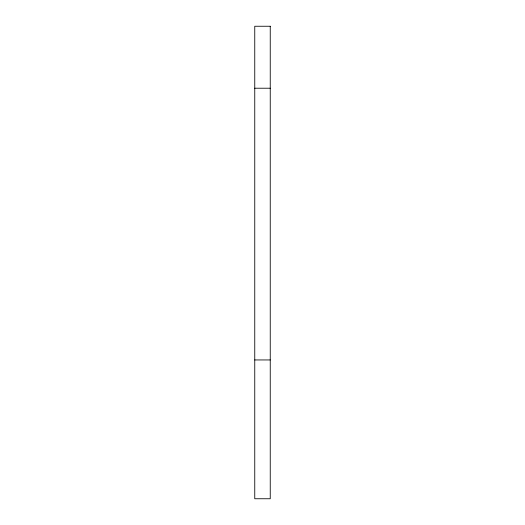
<?xml version="1.0" encoding="UTF-8"?>
<svg xmlns="http://www.w3.org/2000/svg" width="525" height="525" viewBox="0 0 525 525"><rect width="100%" height="100%" fill="white"/><g stroke="black" fill="none" stroke-linecap="round" stroke-linejoin="round"><path stroke-width="0.79" d="M254.756 88.22L270.244 88.22M254.756 359.947L270.244 359.947M270.244 26.25L254.756 26.25L254.756 498.75L270.244 498.75L270.244 26.25"/></g></svg>
